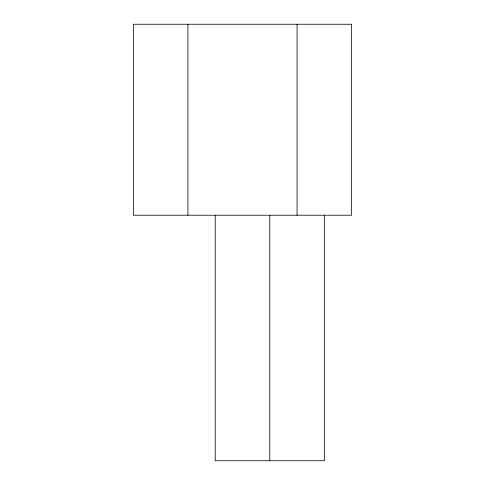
<?xml version="1.0" encoding="UTF-8"?>
<svg xmlns="http://www.w3.org/2000/svg" width="485" height="485" viewBox="0 0 485 485"><rect width="100%" height="100%" fill="white"/><g stroke="black" fill="none" stroke-linecap="round" stroke-linejoin="round"><path stroke-width="0.73" d="M324.344 215.219L324.344 460.75L215.219 460.75L215.219 215.219M297.062 24.25L297.062 215.219M269.781 215.219L269.781 460.75M187.938 24.25L187.938 215.219M351.625 24.25L133.375 24.25L133.375 215.219L351.625 215.219L351.625 24.25"/></g></svg>
